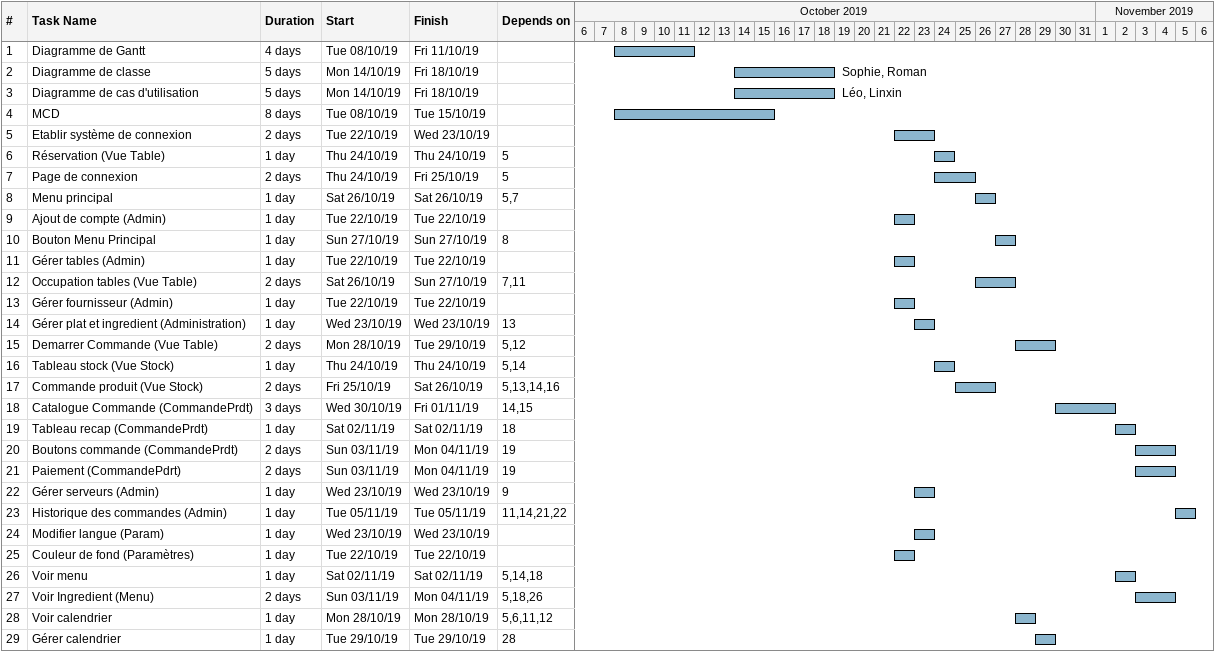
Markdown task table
| ID | Task | Duration | Start | Finish | Predecessors | Resources |
|---|---|---|---|---|---|---|
| 1 | Diagramme de Gantt | 4d | 2019-10-08 | 2019-10-11 |  |  |
| 2 | Diagramme de classe | 5d | 2019-10-14 | 2019-10-18 |  | Sophie, Roman |
| 3 | Diagramme de cas d'utilisation | 5d | 2019-10-14 | 2019-10-18 |  | Léo, Linxin |
| 4 | MCD | 8d | 2019-10-08 | 2019-10-15 |  |  |
| 5 | Etablir système de connexion | 2d | 2019-10-22 | 2019-10-23 |  |  |
| 6 | Réservation (Vue Table) | 1d | 2019-10-24 | 2019-10-24 | 5 |  |
| 7 | Page de connexion | 2d | 2019-10-24 | 2019-10-25 | 5 |  |
| 8 | Menu principal | 1d | 2019-10-26 | 2019-10-26 | 5, 7 |  |
| 9 | Ajout de compte (Admin) | 1d | 2019-10-22 | 2019-10-22 |  |  |
| 10 | Bouton Menu Principal | 1d | 2019-10-27 | 2019-10-27 | 8 |  |
| 11 | Gérer tables (Admin) | 1d | 2019-10-22 | 2019-10-22 |  |  |
| 12 | Occupation tables (Vue Table) | 2d | 2019-10-26 | 2019-10-27 | 7, 11 |  |
| 13 | Gérer fournisseur (Admin) | 1d | 2019-10-22 | 2019-10-22 |  |  |
| 14 | Gérer plat et ingredient (Administration) | 1d | 2019-10-23 | 2019-10-23 | 13 |  |
| 15 | Demarrer Commande (Vue Table) | 2d | 2019-10-28 | 2019-10-29 | 5, 12 |  |
| 16 | Tableau stock (Vue Stock) | 1d | 2019-10-24 | 2019-10-24 | 5, 14 |  |
| 17 | Commande produit (Vue Stock) | 2d | 2019-10-25 | 2019-10-26 | 5, 13, 14, 16 |  |
| 18 | Catalogue Commande (CommandePrdt) | 3d | 2019-10-30 | 2019-11-01 | 14, 15 |  |
| 19 | Tableau recap (CommandePrdt) | 1d | 2019-11-02 | 2019-11-02 | 18 |  |
| 20 | Boutons commande (CommandePrdt) | 2d | 2019-11-03 | 2019-11-04 | 19 |  |
| 21 | Paiement (CommandePdrt) | 2d | 2019-11-03 | 2019-11-04 | 19 |  |
| 22 | Gérer serveurs (Admin) | 1d | 2019-10-23 | 2019-10-23 | 9 |  |
| 23 | Historique des commandes (Admin) | 1d | 2019-11-05 | 2019-11-05 | 11, 14, 21, 22 |  |
| 24 | Modifier langue (Param) | 1d | 2019-10-23 | 2019-10-23 |  |  |
| 25 | Couleur de fond (Paramètres) | 1d | 2019-10-22 | 2019-10-22 |  |  |
| 26 | Voir menu | 1d | 2019-11-02 | 2019-11-02 | 5, 14, 18 |  |
| 27 | Voir Ingredient (Menu) | 2d | 2019-11-03 | 2019-11-04 | 5, 18, 26 |  |
| 28 | Voir calendrier | 1d | 2019-10-28 | 2019-10-28 | 5, 6, 11, 12 |  |
| 29 | Gérer calendrier | 1d | 2019-10-29 | 2019-10-29 | 28 |  |
